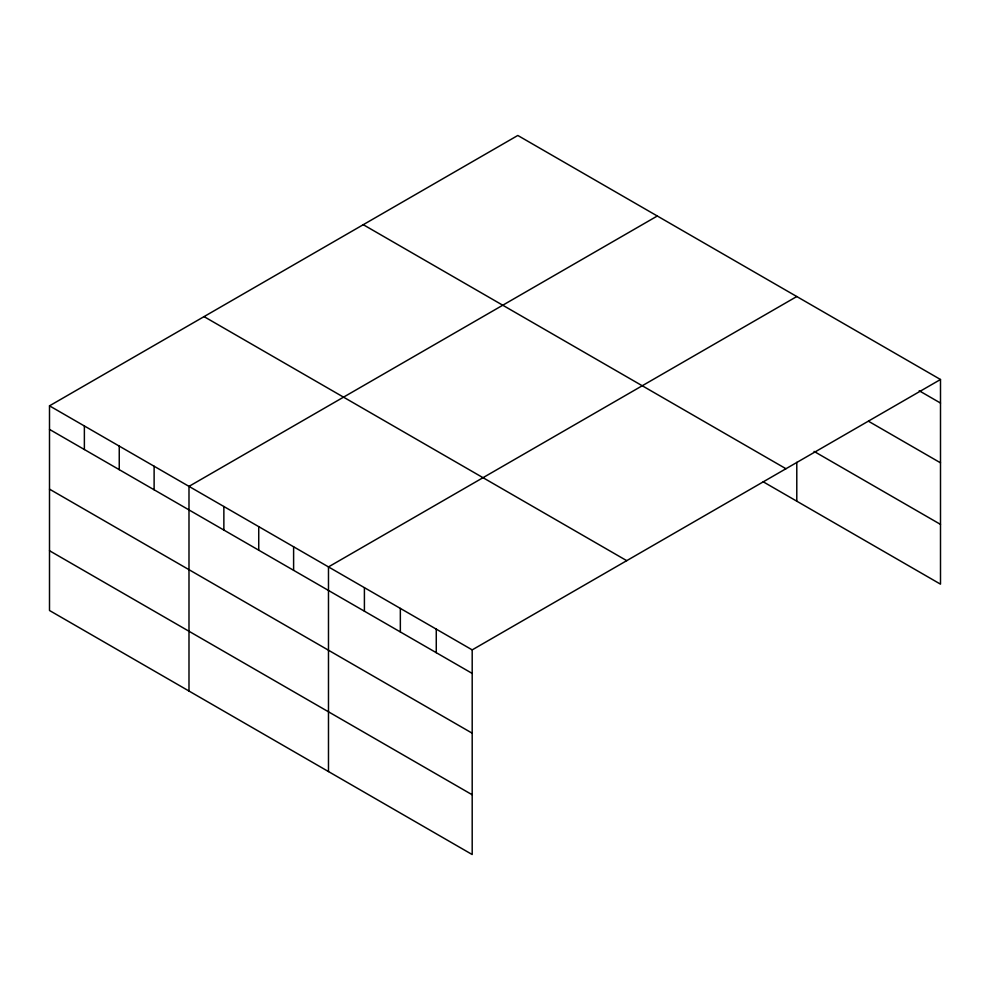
<?xml version="1.0" encoding="UTF-8"?>
<svg xmlns="http://www.w3.org/2000/svg" width="990" height="990" viewBox="0 0 990 990"><rect width="100%" height="100%" fill="white"/><g stroke="black" fill="none" stroke-linecap="round" stroke-linejoin="round"><path stroke-width="1.49" d="M49.5 405.838L472.193 649.885L472.193 854.531L49.5 610.496L49.5 405.838L517.807 135.469L940.5 379.504L940.5 584.162L763.203 481.796M657.298 216.006L188.991 486.375L188.991 691.02M796.789 296.53L328.482 566.911L328.482 771.557M472.193 649.885L940.5 379.504M919.203 390.765L940.5 403.054M868.638 421.332L940.5 462.825M814.077 451.415L940.5 524.391M363.268 224.693L785.961 468.728M204.039 316.614L626.732 560.662M49.5 429.388L472.193 673.423M49.5 489.147L472.193 733.194M49.5 550.725L472.193 794.772M796.789 462.342L796.789 501.188M436.268 629.133L436.268 652.682M400.344 608.392L400.344 631.942M364.407 587.652L364.407 611.201M293.609 546.777L293.609 570.327M258.737 526.643L258.737 550.192M223.864 506.509L223.864 530.058M154.118 466.24L154.118 489.79M119.246 446.106L119.246 469.656M84.373 425.972L84.373 449.522"/></g></svg>
